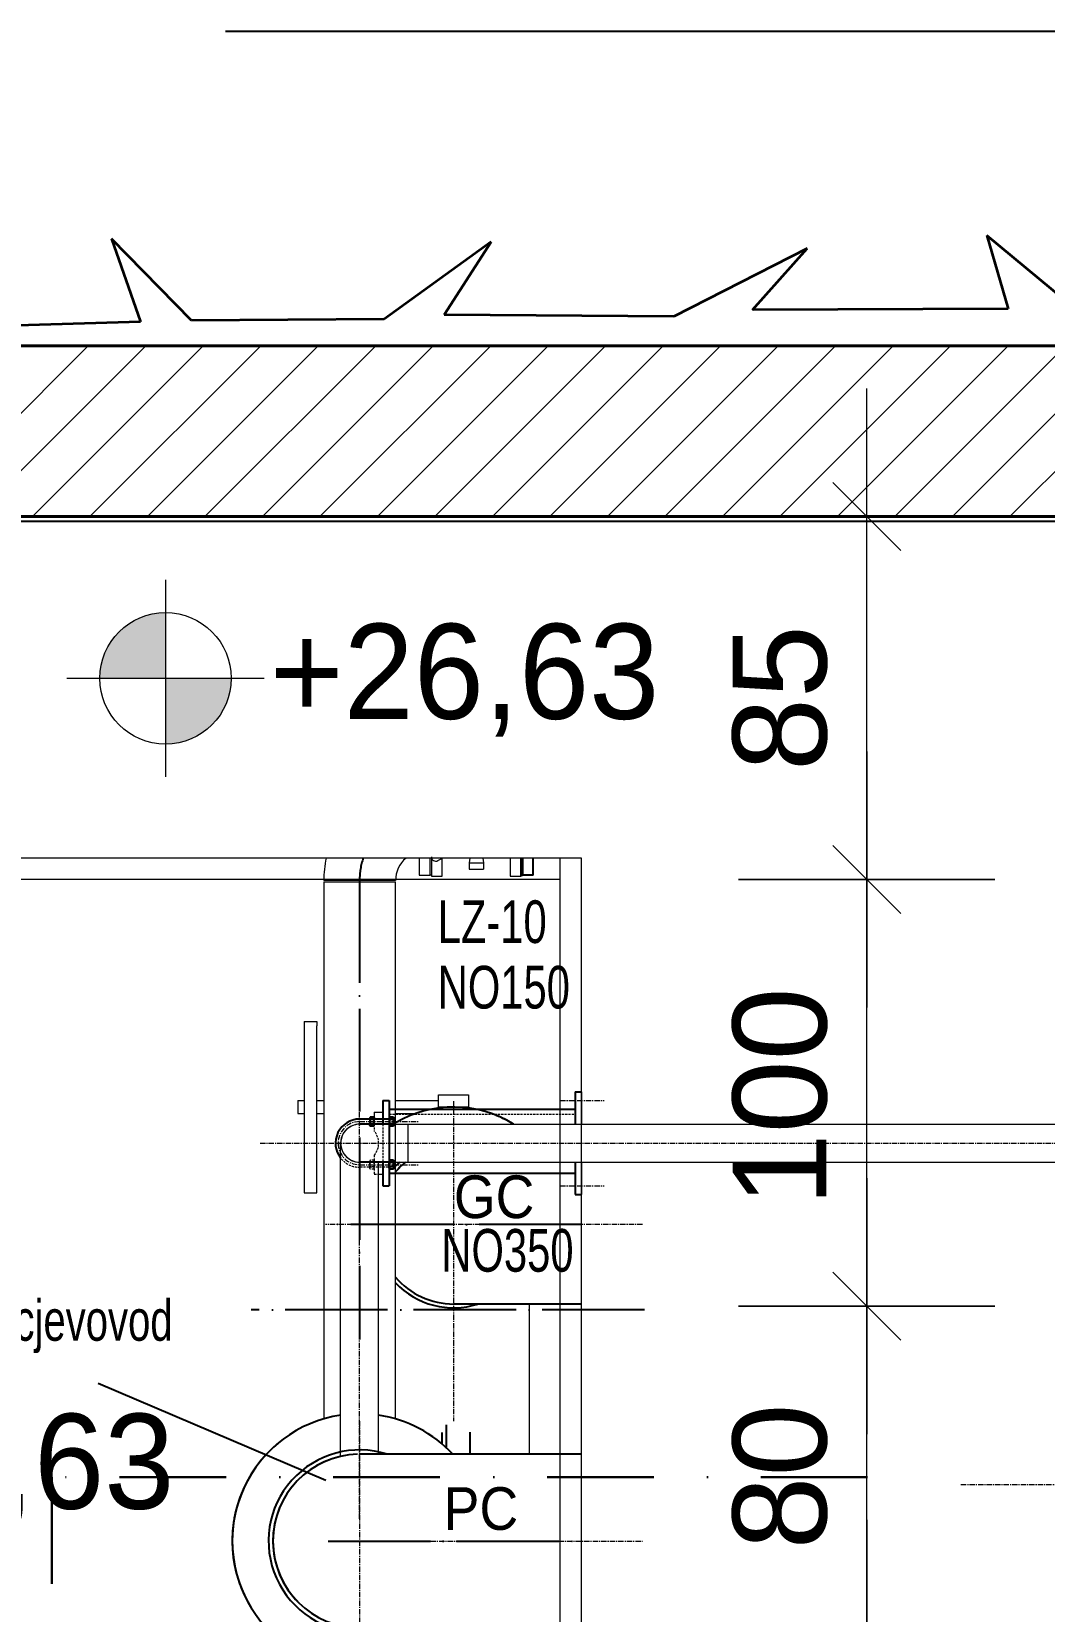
# Model space of a CAD drawing. Header units: millimetres. Extents: x 47998 to 491357, y 29487 to 305355.
# Drawn here: x 49006.8 to 49244.1, y 30363.5 to 30733.6 of the extents above; entities that cross this region are included whole.
import ezdxf

# ---------------------------------------------------------------- set-up
doc = ezdxf.new("R2010")
doc.units = ezdxf.units.MM
for name, pattern in [('GP kota 28.53_PBS_arhitektura$0$DASHDOT', [1, 0.5, -0.25, 0, -0.25]), ('GP kota 28.53_PBS_strojarstvo_rashladni_sustav$0$ACAD_ISO04W100', [30, 24, -3, 0, -3]), ('GP kota 28.53_PBS_strojarstvo_rashladni_sustav$0$CENTER', [2, 1.25, -0.25, 0.25, -0.25]), ('GP kota 28.53_PBS_strojarstvo_rashladni_sustav$0$DASHED', [0.75, 0.5, -0.25])]:
    doc.linetypes.add(name, pattern=pattern)
doc.styles.add('GP kota 28.53_PBS_arhitektura$0$KOTE', font='arial.ttf')
doc.styles.add('GP kota 28.53_PBS_strojarstvo_rashladni_sustav$0$SIMPLEXCE', font='arial.ttf', dxfattribs={"width": 0.9, "height": 100})

msp = doc.modelspace()

# ---------------------------------------------------------------- hatches: boundary and pattern name
at = {"linetype": 'Continuous', "lineweight": 20}
h = msp.add_hatch(color=2, dxfattribs=at)
h.paths.add_polyline_path([(49022.81, 30582.07), (49038.2, 30582.07), (49038.2, 30597.47, 0.414214)])
h.paths.add_polyline_path([(49038.2, 30566.67, 0.414214), (49053.6, 30582.07), (49038.2, 30582.07)])

# ---------------------------------------------------------------- linework, layer by layer
at = {"color": 1, "linetype": 'Continuous', "lineweight": -3}
for p, q in [((49464.45, 30733.58), (49052.24, 30733.58)), ((49121.5, 30535.7), (49121.5, 30539.95)), ((49121.5, 30535.98), (49121.5, 30539.95)), ((49121.82, 30539.95), (49121.82, 30535.98)), ((49121.82, 30539.95), (49121.82, 30535.98)), ((49124.36, 30535.98), (49124.36, 30539.95)), ((49121.5, 30535.98), (49121.82, 30535.98)), ((49124.36, 30535.98), (49121.82, 30535.98)), ((49089.12, 30483.16), (49089.12, 30477.61)), ((49089.12, 30483.16), (49090.62, 30483.16)), ((49090.62, 30483.16), (49090.62, 30463.16)), ((49134.18, 30485.16), (49134.18, 30477.61)), ((49134.18, 30485.16), (49135.68, 30485.16)), ((49090.62, 30481.16), (49134.18, 30481.16)), ((49091.83, 30478.81), (49083.68, 30478.81)), ((49091.83, 30477.61), (49083.68, 30477.61)), ((49086.17, 30479.23), (49086.04, 30479.02)), ((49086.04, 30479.02), (49086.04, 30477.36)), ((49086.17, 30477.15), (49086.04, 30477.36)), ((49087, 30479.23), (49086.17, 30479.23)), ((49087, 30478.71), (49086.17, 30478.71)), ((49087, 30477.67), (49086.17, 30477.67)), ((49087, 30477.15), (49086.17, 30477.15)), ((49087, 30479.23), (49087.12, 30479.02)), ((49087, 30477.15), (49087.12, 30477.36)), ((49090.75, 30479.23), (49090.62, 30479.02)), ((49090.62, 30479.02), (49090.62, 30477.36)), ((49090.62, 30479.02), (49090.62, 30477.36)), ((49090.75, 30477.15), (49090.62, 30477.36)), ((49091.58, 30479.23), (49090.75, 30479.23)), ((49091.58, 30478.71), (49090.75, 30478.71)), ((49091.58, 30477.67), (49090.75, 30477.67)), ((49091.58, 30477.15), (49090.75, 30477.15)), ((49091.58, 30479.23), (49091.7, 30479.02)), ((49091.58, 30477.15), (49091.7, 30477.36)), ((49091.7, 30479.02), (49091.7, 30477.36)), ((49091.83, 30468.72), (49083.68, 30468.72)), ((49089.12, 30468.72), (49089.12, 30463.16)), ((49090.75, 30469.17), (49090.62, 30468.96)), ((49090.62, 30467.3), (49090.62, 30468.96)), ((49090.62, 30467.3), (49090.62, 30468.96)), ((49091.58, 30469.17), (49090.75, 30469.17)), ((49091.58, 30468.65), (49090.75, 30468.65)), ((49091.58, 30469.17), (49091.7, 30468.96)), ((49091.7, 30467.3), (49091.7, 30468.96)), ((49134.18, 30468.72), (49134.18, 30461.16)), ((49090.75, 30467.09), (49090.62, 30467.3)), ((49090.62, 30466.16), (49134.18, 30466.16)), ((49091.58, 30467.61), (49090.75, 30467.61)), ((49091.58, 30467.09), (49090.75, 30467.09)), ((49091.58, 30467.09), (49091.7, 30467.3)), ((49089.12, 30463.16), (49090.62, 30463.16)), ((49134.18, 30461.16), (49135.68, 30461.16)), ((49135.68, 30435.48), (49105.68, 30435.48)), ((49103, 30402.7), (49103, 30405.39)), ((49104, 30401.81), (49104, 30407.19)), ((49109.5, 30405.46), (49109.5, 30400.27)), ((49135.68, 30400.27), (49083.68, 30400.27))]:
    msp.add_line(p, q, dxfattribs=at)
at = {"color": 253, "linetype": 'Continuous', "lineweight": 35}
for p, q in [((49044.31, 30665.9), (49025.56, 30685.02)), ((49025.56, 30685.02), (49032.34, 30665.59)), ((49114.46, 30684.34), (49089.46, 30666.2)), ((49103.48, 30667.26), (49114.46, 30684.34)), ((49252.07, 30668.02), (49230.59, 30685.78)), ((49230.59, 30685.78), (49235.66, 30668.64)), ((49188.51, 30682.75), (49157.27, 30666.8)), ((49175.76, 30668.42), (49188.51, 30682.75)), ((49235.66, 30668.64), (49175.76, 30668.42)), ((49032.34, 30665.59), (48979.57, 30664.04)), ((49089.46, 30666.2), (49044.31, 30665.9)), ((49157.27, 30666.8), (49103.48, 30667.26))]:
    msp.add_line(p, q, dxfattribs=at)
at = {"color": 3, "linetype": 'Continuous', "lineweight": 40}
for p, q in [((51055.68, 30659.95), (48795.68, 30659.95)), ((51015.68, 30619.95), (48835.68, 30619.95))]:
    msp.add_line(p, q, dxfattribs=at)
at = {"color": 8, "linetype": 'Continuous', "lineweight": 5}
for p, q in [((48980.09, 30619.95), (49020.09, 30659.95)), ((48993.56, 30619.95), (49033.56, 30659.95)), ((49007.03, 30619.95), (49047.03, 30659.95)), ((49020.5, 30619.95), (49060.5, 30659.95)), ((49033.97, 30619.95), (49073.97, 30659.95)), ((49047.44, 30619.95), (49087.44, 30659.95)), ((49060.91, 30619.95), (49100.91, 30659.95)), ((49074.38, 30619.95), (49114.38, 30659.95)), ((49087.85, 30619.95), (49127.85, 30659.95)), ((49101.32, 30619.95), (49141.32, 30659.95)), ((49114.79, 30619.95), (49154.79, 30659.95)), ((49128.26, 30619.95), (49168.26, 30659.95)), ((49141.73, 30619.95), (49181.73, 30659.95)), ((49155.2, 30619.95), (49195.2, 30659.95)), ((49168.67, 30619.95), (49208.67, 30659.95)), ((49182.14, 30619.95), (49222.14, 30659.95)), ((49195.61, 30619.95), (49235.61, 30659.95)), ((49209.08, 30619.95), (49249.08, 30659.95)), ((49222.55, 30619.95), (49262.55, 30659.95)), ((49236.02, 30619.95), (49276.02, 30659.95))]:
    msp.add_line(p, q, dxfattribs=at)
at = {"color": 2, "linetype": 'Continuous', "lineweight": 20}
for p, q in [((49202.48, 30589.95), (49202.48, 30649.95)), ((49210.44, 30612), (49194.53, 30627.91)), ((49172.48, 30619.95), (49232.48, 30619.95)), ((49202.48, 30535.7), (49202.48, 30619.2)), ((49038.2, 30605.16), (49038.2, 30558.98)), ((49015.11, 30582.07), (49061.3, 30582.07)), ((49202.48, 30504.95), (49202.48, 30564.95)), ((49202.48, 30564.95), (49202.48, 30504.95)), ((49210.44, 30527), (49194.53, 30542.91)), ((49194.53, 30542.91), (49210.44, 30527)), ((49172.48, 30534.95), (49232.48, 30534.95)), ((49232.48, 30534.95), (49172.48, 30534.95)), ((49202.48, 30435.7), (49202.48, 30534.2)), ((49202.48, 30404.95), (49202.48, 30464.95)), ((49202.48, 30464.95), (49202.48, 30404.95)), ((49210.44, 30427), (49194.53, 30442.91)), ((49194.53, 30442.91), (49210.44, 30427)), ((49172.48, 30434.95), (49232.48, 30434.95)), ((49232.48, 30434.95), (49172.48, 30434.95)), ((49202.48, 30355.7), (49202.48, 30434.2)), ((49202.48, 30324.95), (49202.48, 30384.95)), ((49202.48, 30384.95), (49202.48, 30324.95))]:
    msp.add_line(p, q, dxfattribs=at)
at = {"color": 1, "linetype": 'Continuous', "lineweight": -3, "ltscale": 10}
msp.add_line((48864.68, 30618.89, -0.2), (49542.16, 30618.89, -0.2), dxfattribs=at)
at = {"color": 4, "linetype": 'Continuous', "lineweight": 20}
for p, q in [((49135.68, 30539.95), (48990.68, 30539.95)), ((49135.68, 30169.95), (49135.68, 30539.95))]:
    msp.add_line(p, q, dxfattribs=at)
at = {"color": 20, "linetype": 'Continuous', "lineweight": 18}
for p, q in [((49135.68, 30539.95), (48990.68, 30539.95)), ((49130.68, 30169.95), (49130.68, 30539.95)), ((49135.68, 30169.95), (49135.68, 30539.95)), ((49130.68, 30534.95), (48990.68, 30534.95))]:
    msp.add_line(p, q, dxfattribs=at)
at = {"color": 8, "linetype": 'Continuous', "lineweight": 9}
for p, q in [((49097.65, 30539.95), (49097.65, 30535.98)), ((49097.65, 30539.95), (49097.65, 30535.98)), ((49100.18, 30535.98), (49100.18, 30539.95)), ((49100.18, 30535.98), (49100.18, 30539.95)), ((49100.5, 30540.22), (49100.5, 30535.7)), ((49101.98, 30539.35), (49103.1, 30539.95)), ((49103.04, 30535.7), (49103.04, 30539.92)), ((49109.49, 30539.95), (49109.32, 30538.8)), ((49109.32, 30538.8), (49112.48, 30538.8)), ((49109.32, 30538.8), (49109.32, 30537.33)), ((49112.48, 30538.8), (49112.69, 30538.8)), ((49112.51, 30539.95), (49112.69, 30538.8)), ((49112.69, 30538.8), (49112.69, 30537.33)), ((49118.96, 30539.95), (49118.96, 30535.7)), ((49097.65, 30535.98), (49100.18, 30535.98)), ((49100.5, 30535.98), (49100.18, 30535.98)), ((49100.5, 30535.7), (49103.04, 30535.7)), ((49103, 30535.7), (49103.04, 30535.7)), ((49109.32, 30537.33), (49112.48, 30537.33)), ((49112.48, 30537.33), (49112.69, 30537.33)), ((49118.96, 30535.7), (49121.5, 30535.7)), ((49092.09, 30534.71), (49075.26, 30534.71)), ((49075.26, 30534.4), (49075.26, 30408.59)), ((49075.26, 30534.4), (49092.09, 30534.4)), ((49092.09, 30408.59), (49092.09, 30534.4)), ((49070.68, 30501.68), (49070.68, 30500.68)), ((49070.68, 30501.68), (49073.68, 30501.68)), ((49073.68, 30501.68), (49073.68, 30500.68)), ((49070.68, 30500.68), (49070.68, 30461.56)), ((49073.68, 30461.56), (49073.68, 30500.68)), ((49069.18, 30483.12), (49069.18, 30481.62)), ((49069.18, 30483.12), (49070.68, 30483.12)), ((49073.68, 30483.12), (49075.26, 30483.12)), ((49092.09, 30483.12), (49102.18, 30483.12)), ((49102.18, 30481.62), (49102.18, 30484.49)), ((49102.18, 30484.49), (49109.18, 30484.49)), ((49109.18, 30484.49), (49109.18, 30481.62)), ((49069.18, 30481.62), (49069.18, 30480.12)), ((49069.18, 30480.12), (49070.68, 30480.12)), ((49073.68, 30480.12), (49075.26, 30480.12)), ((49092.09, 30480.12), (49096.86, 30480.12)), ((49109.18, 30481.62), (49102.18, 30481.62)), ((49070.68, 30461.56), (49073.68, 30461.56)), ((49070.68, 30461.56), (49073.68, 30461.56)), ((49123.44, 30400.27), (49123.44, 30435.48))]:
    msp.add_line(p, q, dxfattribs=at)
at = {"color": 254, "linetype": 'GP kota 28.53_PBS_strojarstvo_rashladni_sustav$0$ACAD_ISO04W100', "lineweight": -3}
for p, q in [((49083.68, 30534.71), (49083.68, 30427.19)), ((49135.68, 30454.11), (49075.68, 30454.11)), ((49150.43, 30434.1), (49058.28, 30434.1)), ((49076.28, 30379.95), (49135.68, 30379.95))]:
    msp.add_line(p, q, dxfattribs=at)
at = {"color": 4, "linetype": 'GP kota 28.53_PBS_strojarstvo_rashladni_sustav$0$CENTER', "lineweight": 9}
for p, q in [((49083.68, 30385.16), (49083.68, 30486.74)), ((49105.68, 30483.02), (49105.68, 30426.89)), ((49130.68, 30483.16), (49140.95, 30483.16)), ((49083.68, 30478.21), (49097.62, 30478.21)), ((49060.36, 30473.16), (49555.68, 30473.16)), ((49083.68, 30468.12), (49097.62, 30468.12)), ((49130.68, 30463.16), (49140.95, 30463.16)), ((49149.98, 30454.11), (49075.68, 30454.11)), ((49105.68, 30426.89), (49105.68, 30408.02)), ((49083.68, 30408.02), (49083.68, 30255.19)), ((49224.56, 30393.16), (49757.96, 30393.16)), ((49076.28, 30379.95), (49149.98, 30379.95))]:
    msp.add_line(p, q, dxfattribs=at)
at = {"color": 1, "linetype": 'Continuous', "lineweight": 15}
for p, q in [((49135.68, 30485.16), (49135.68, 30477.61)), ((49087.12, 30480.41), (49087.12, 30477.61)), ((49087.12, 30480.41), (49089.12, 30480.41)), ((49091.83, 30477.61), (49091.83, 30478.81)), ((49091.83, 30468.72), (49091.83, 30467.52)), ((49135.68, 30468.72), (49135.68, 30461.16)), ((49088.12, 30465.91), (49089.12, 30465.91))]:
    msp.add_line(p, q, dxfattribs=at)
at = {"color": 5, "linetype": 'GP kota 28.53_PBS_strojarstvo_rashladni_sustav$0$DASHED', "lineweight": 15}
for p, q in [((49090.62, 30479.96), (49134.18, 30479.96)), ((49087.12, 30477.61), (49087.12, 30475.97)), ((49089.12, 30477.61), (49089.12, 30468.72)), ((49086.17, 30469.17), (49086.04, 30468.96)), ((49086.04, 30467.3), (49086.04, 30468.96)), ((49087, 30469.17), (49086.17, 30469.17)), ((49087, 30468.65), (49086.17, 30468.65)), ((49087, 30469.17), (49087.12, 30468.96)), ((49087.12, 30470.35), (49087.12, 30468.72)), ((49087.12, 30468.72), (49087.12, 30465.91)), ((49091.83, 30467.52), (49083.68, 30467.52)), ((49086.17, 30467.09), (49086.04, 30467.3)), ((49087, 30467.61), (49086.17, 30467.61)), ((49087, 30467.09), (49086.17, 30467.09)), ((49087, 30467.09), (49087.12, 30467.3)), ((49087.12, 30465.91), (49088.12, 30465.91))]:
    msp.add_line(p, q, dxfattribs=at)
at = {"color": 1, "linetype": 'Continuous', "lineweight": 9}
for p, q in [((49083.48, 30477.61), (49300.21, 30477.61)), ((49095.08, 30468.72), (49095.08, 30477.61)), ((49079.23, 30399.78), (49079.23, 30473.44)), ((49083.48, 30468.72), (49541.23, 30468.72)), ((49088.12, 30400.27), (49088.12, 30468.72))]:
    msp.add_line(p, q, dxfattribs=at)
at = {"color": 250, "linetype": 'Continuous', "lineweight": -3}
msp.add_line((49075.77, 30394.14), (49022.43, 30416.87), dxfattribs=at)
at = {"color": 5, "linetype": 'GP kota 28.53_PBS_arhitektura$0$DASHDOT', "lineweight": 30, "ltscale": 50}
for p, q in [((49202.7, 30394.95), (49011.59, 30394.95)), ((49011.59, 30394.95), (49011.59, 30253.92))]:
    msp.add_line(p, q, dxfattribs=at)
at = {"color": 2, "linetype": 'Continuous', "lineweight": 20}
msp.add_circle((49038.2, 30582.07), 15.4, dxfattribs=at)
at = {"color": 8, "linetype": 'Continuous', "lineweight": 9}
for centre, radius, start, end in [((49098.92, 30534.71), 23.65, 167.1999, 180), ((49098.92, 30534.71), 6.83, 129.8527, 180), ((49101.5, 30540.23), 1, 180, 298.3441), ((49105.68, 30454.95), 26.67, 79.7475, 94.6624)]:
    msp.add_arc(centre, radius, start, end, dxfattribs=at)
at = {"color": 254, "linetype": 'GP kota 28.53_PBS_strojarstvo_rashladni_sustav$0$ACAD_ISO04W100', "lineweight": -3}
msp.add_arc((49098.69, 30534.98), 15.01, 160.6377, 181.0029, dxfattribs=at)
at = {"color": 1, "linetype": 'Continuous', "lineweight": -3}
for centre, radius, start, end in [((49105.68, 30454.95), 26.67, 58.1458, 120.6294), ((49105.68, 30454.95), 26.67, 58.1458, 67.9369), ((49083.68, 30473.16), 5.65, 90, 218.0547), ((49086.54, 30478.97), 0.46, 154.4385, 214.4385), ((49087.8, 30478.19), 1.72, 162.383, 197.617), ((49086.54, 30477.41), 0.46, 145.5615, 205.5615), ((49086.62, 30478.97), 0.46, 325.5615, 25.5615), ((49085.37, 30478.19), 1.72, 342.383, 17.617), ((49086.62, 30477.41), 0.46, 334.4385, 34.4385), ((49091.12, 30478.97), 0.46, 154.4385, 214.4385), ((49092.38, 30478.19), 1.72, 162.383, 197.617), ((49091.12, 30477.41), 0.46, 145.5615, 205.5615), ((49091.2, 30478.97), 0.46, 325.5615, 25.5615), ((49089.95, 30478.19), 1.72, 342.383, 17.617), ((49091.2, 30477.41), 0.46, 334.4385, 34.4385), ((49091.12, 30468.91), 0.46, 154.4385, 214.4385), ((49092.38, 30468.13), 1.72, 162.383, 197.617), ((49091.2, 30468.91), 0.46, 325.5615, 25.5615), ((49089.95, 30468.13), 1.72, 342.383, 17.617), ((49105.68, 30454.95), 17.78, 129.2774, 139.838), ((49105.68, 30454.95), 18.67, 132.5039, 136.7052), ((49105.68, 30454.95), 17.78, 129.2774, 139.838), ((49091.12, 30467.35), 0.46, 145.5615, 205.5615), ((49091.2, 30467.35), 0.46, 334.4385, 34.4385), ((49105.68, 30454.95), 17.78, 133.9028, 139.838), ((49105.68, 30453.26), 17.78, 220.162, 269.9861), ((49105.68, 30453.26), 17.78, 220.162, 269.9862), ((49105.68, 30453.26), 18.67, 223.2948, 287.7527), ((49083.68, 30379.95), 29.84, 98.5567, 212.2713), ((49083.68, 30379.95), 29.84, 42.9102, 81.4261), ((49083.68, 30379.95), 29.84, 128.6288, 317.0903), ((49083.68, 30379.95), 21.34, 72.2473, 270), ((49083.68, 30379.95), 20.32, 91.4063, 180), ((49083.68, 30379.95), 20.32, 91.4052, 270), ((49083.68, 30379.95), 29.84, 42.9102, 44.2369), ((49083.68, 30379.95), 20.32, 180, 225.2299)]:
    msp.add_arc(centre, radius, start, end, dxfattribs=at)
at = {"color": 4, "linetype": 'GP kota 28.53_PBS_strojarstvo_rashladni_sustav$0$CENTER', "lineweight": 9}
msp.add_arc((49083.68, 30473.16), 5.05, 90, 270, dxfattribs=at)
at = {"color": 1, "linetype": 'Continuous', "lineweight": 9}
msp.add_arc((49083.68, 30473.16), 4.45, 87.4475, 272.5525, dxfattribs=at)
at = {"color": 1, "linetype": 'Continuous', "lineweight": 15}
msp.add_arc((49083.68, 30473.16), 4.45, 90, 270, dxfattribs=at)
at = {"color": 5, "linetype": 'GP kota 28.53_PBS_strojarstvo_rashladni_sustav$0$DASHED', "lineweight": 15}
for centre, radius, start, end in [((49083.68, 30473.16), 4.45, 320.8076, 39.1924), ((49083.68, 30473.16), 5.65, 220.3025, 270), ((49086.54, 30468.91), 0.46, 154.4385, 214.4385), ((49087.8, 30468.13), 1.72, 162.383, 197.617), ((49086.62, 30468.91), 0.46, 325.5615, 25.5615), ((49085.37, 30468.13), 1.72, 342.383, 17.617), ((49086.54, 30467.35), 0.46, 145.5615, 205.5615), ((49086.62, 30467.35), 0.46, 334.4385, 34.4385)]:
    msp.add_arc(centre, radius, start, end, dxfattribs=at)

# ---------------------------------------------------------------- texts
at = {"color": 2, "linetype": 'Continuous', "lineweight": 20, "style": 'GP kota 28.53_PBS_arhitektura$0$KOTE'}
for s, p in [('85', (49193.06, 30560.35)), ('100', (49193.06, 30458.38)), ('80', (49193.06, 30377.97))]:
    msp.add_text(s, height=22, rotation=90, dxfattribs=at).set_placement(p)
at = {"color": 250, "linetype": 'Continuous', "lineweight": -3, "style": 'GP kota 28.53_PBS_strojarstvo_rashladni_sustav$0$SIMPLEXCE'}
for s, height, width, p in [('LZ-10', 10, 0.7, (49101.97, 30520.05)), ('NO150', 10, 0.7, (49101.97, 30504.71)), ('GC', 10, 0.9, (49105.76, 30455.6)), ('NO350', 10, 0.7, (49102.82, 30443.05)), ('Preljevni cjevovod', 9.6, 0.7, (48964.21, 30426.87)), ('PC', 10, 0.9, (49103.36, 30382.56))]:
    msp.add_text(s, height=height, dxfattribs=dict(at, width=width)).set_placement(p)
at = {"color": 2, "linetype": 'Continuous', "lineweight": 20, "style": 'GP kota 28.53_PBS_arhitektura$0$KOTE', "width": 0.95}
for tag, p in [('+26,63', (49062.68, 30572.57)), ('', (49062.28, 30543.54)), ('+20,63', (48949.06, 30387.5))]:
    msp.add_attdef(tag, p, '', height=22.27, dxfattribs=at)

doc.saveas('drawing.dxf')
